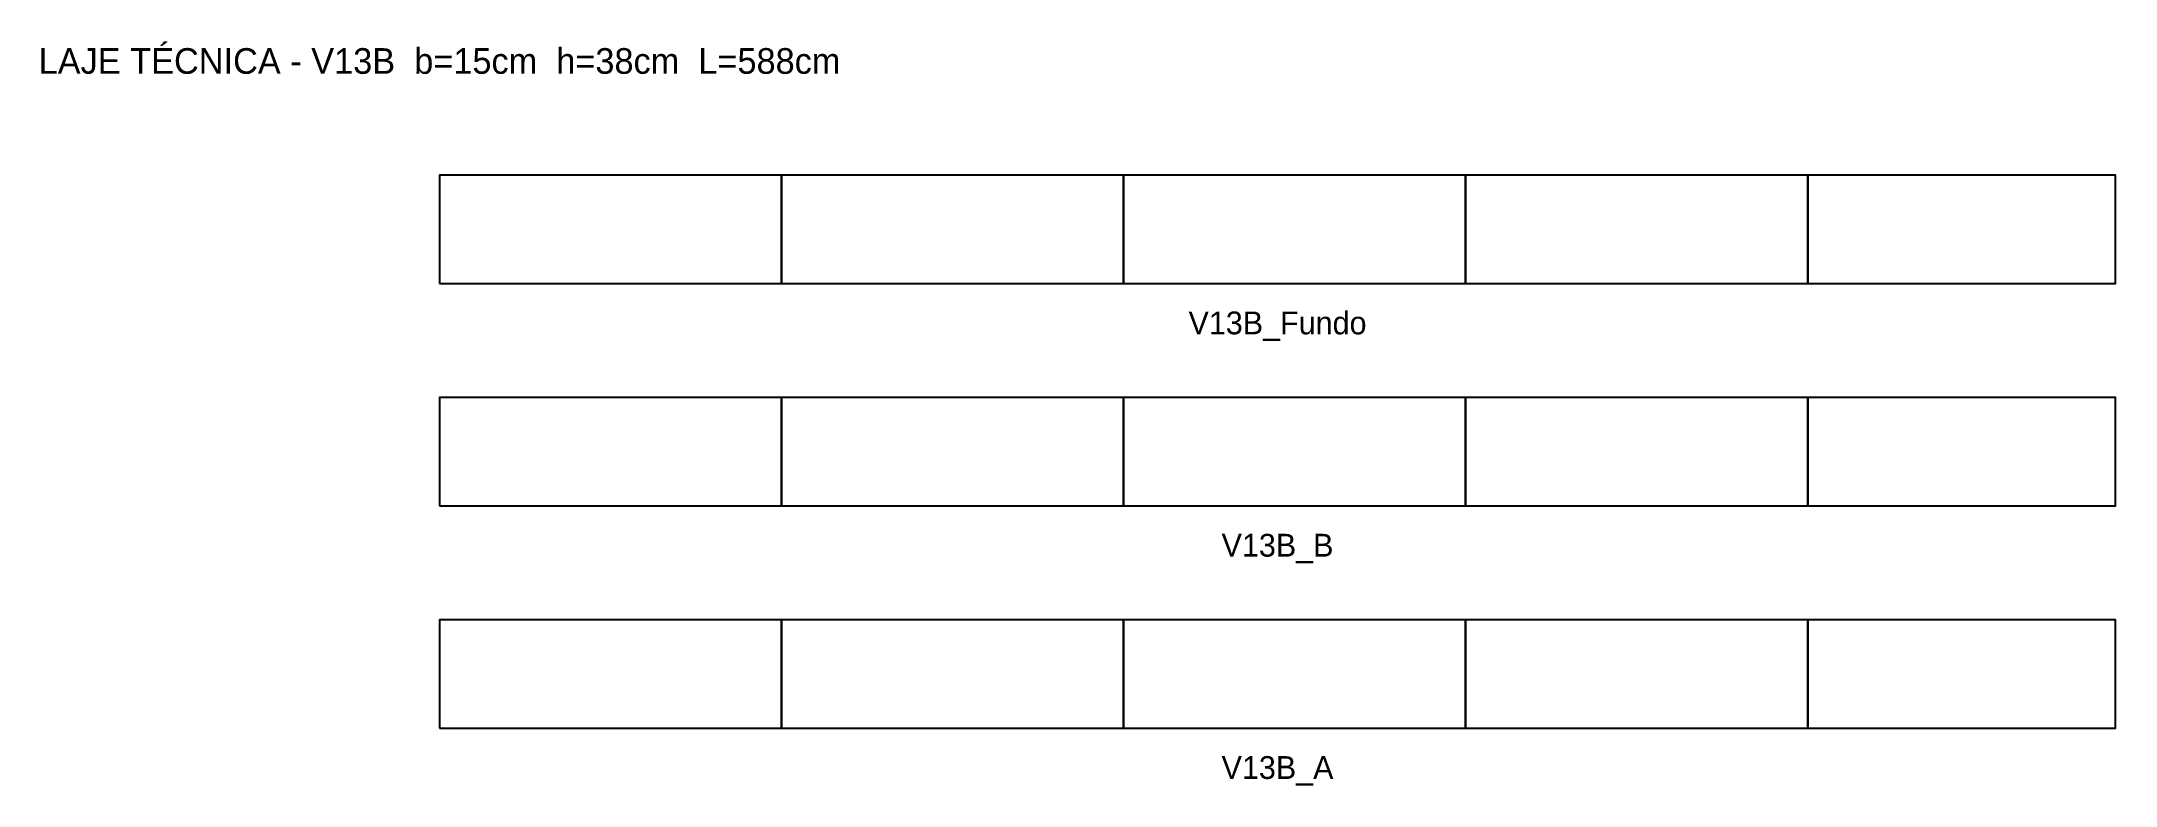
# Model space of a CAD drawing. Header units: metres. Extents: x -140 to 588, y -20 to 241.
import ezdxf

# ---------------------------------------------------------------- set-up
doc = ezdxf.new("R2010")
doc.units = ezdxf.units.M
for name, color, linetype in [('NOMENCLATURA', 2, 'Continuous'), ('Paineis', 7, 'Continuous'), ('Texto Secao', 2, 'Continuous')]:
    doc.layers.add(name, color=color, linetype=linetype)

msp = doc.modelspace()

# ---------------------------------------------------------------- linework, layer by layer
at = {"layer": 'Paineis'}
for points in [[(0, 156), (120, 156), (120, 194), (0, 194)], [(120, 156), (240, 156), (240, 194), (120, 194)], [(240, 156), (360, 156), (360, 194), (240, 194)], [(360, 156), (480, 156), (480, 194), (360, 194)], [(480, 156), (588, 156), (588, 194), (480, 194)], [(0, 78), (120, 78), (120, 116), (0, 116)], [(120, 78), (240, 78), (240, 116), (120, 116)], [(240, 78), (360, 78), (360, 116), (240, 116)], [(360, 78), (480, 78), (480, 116), (360, 116)], [(480, 78), (588, 78), (588, 116), (480, 116)], [(0, 0), (120, 0), (120, 38), (0, 38)], [(120, 0), (240, 0), (240, 38), (120, 38)], [(240, 0), (360, 0), (360, 38), (240, 38)], [(360, 0), (480, 0), (480, 38), (360, 38)], [(480, 0), (588, 0), (588, 38), (480, 38)]]:
    msp.add_lwpolyline(points, close=True, dxfattribs=at)

# ---------------------------------------------------------------- texts
at = {"layer": 'NOMENCLATURA', "insert": (0, 234), "char_height": 9, "width": 608, "attachment_point": 5}
msp.add_mtext('LAJE TÉCNICA - V13B  b=15cm  h=38cm  L=588cm', dxfattribs=at)
at = {"layer": 'Texto Secao', "char_height": 8, "width": 608, "attachment_point": 5}
for s, insert in [('V13B_Fundo', (294, 141)), ('V13B_B', (294, 63)), ('V13B_A', (294, -15))]:
    msp.add_mtext(s, dxfattribs=dict(at, insert=insert))

doc.saveas('drawing.dxf')
